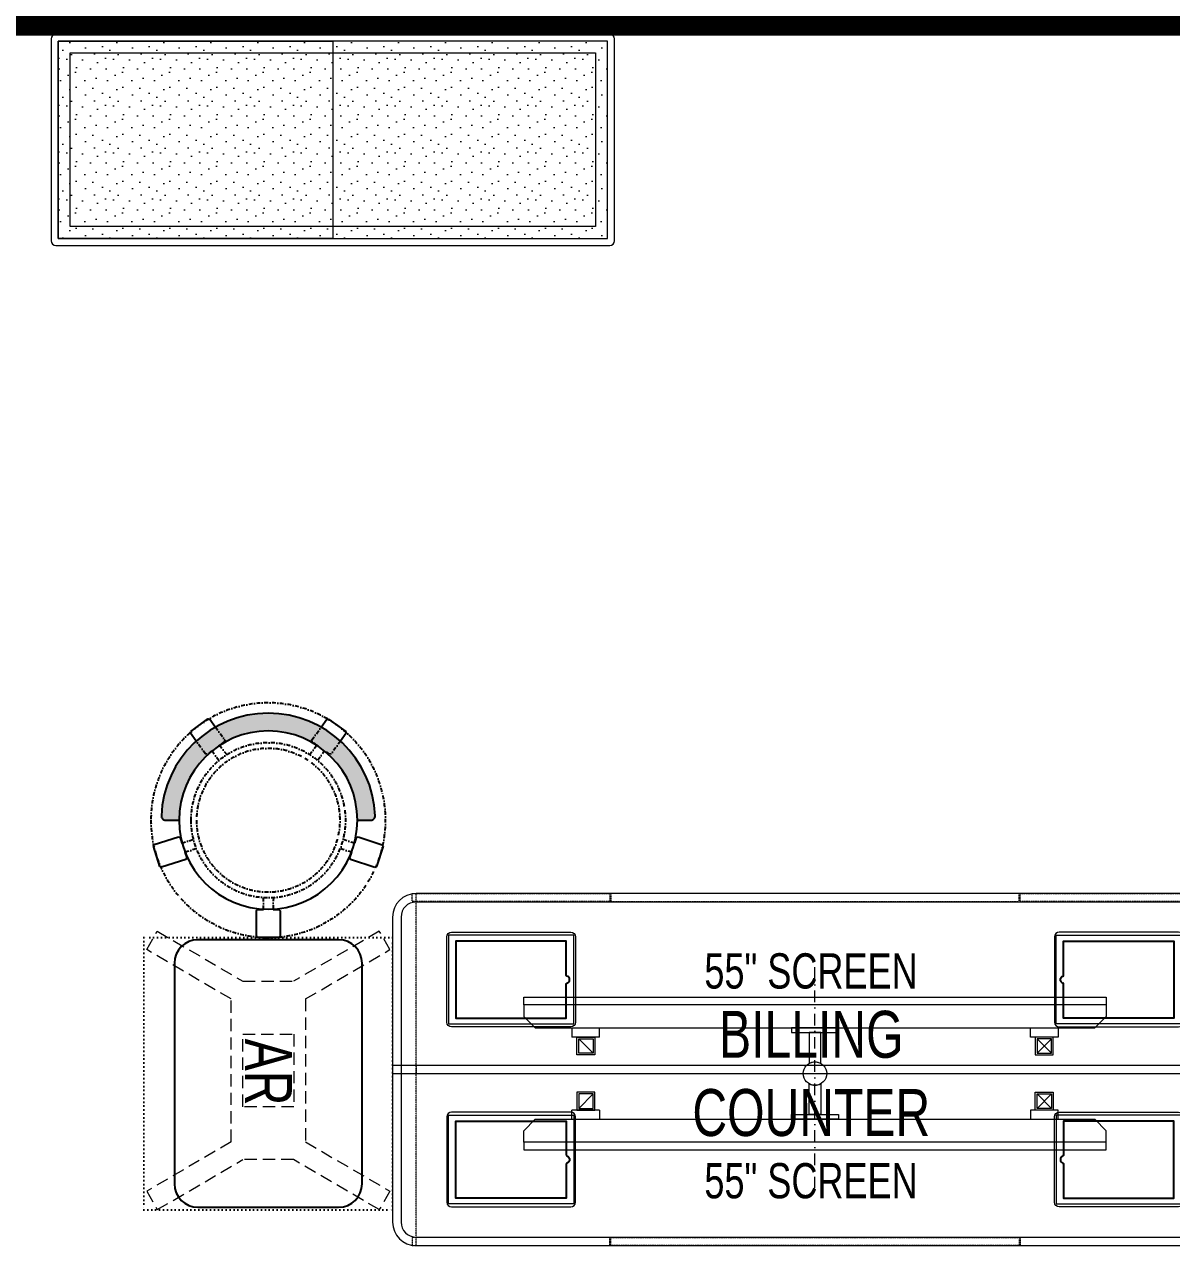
# Model space of a CAD drawing. Header units: feet. Extents: x 2148500 to 2159470, y -6063293 to -6042233.
# Drawn here: x 2152158 to 2154603, y -6054416 to -6051814 of the extents above; entities that cross this region are included whole.
import ezdxf

# ---------------------------------------------------------------- set-up
doc = ezdxf.new("R2010")
doc.units = ezdxf.units.FT
doc.header["$LTSCALE"] = 33
doc.header["$MEASUREMENT"] = 0
for name, pattern in [('ACAD_ISO03W100', [30, 12, -18]), ('DASHDOT2', [0.5, 0.25, -0.125, 0, -0.125]), ('DOT', [0.25, 0, -0.25]), ('HIDDEN2', [4.7624999999999975, 3.174999999999998, -1.587499999999999]), ('HIDDENX2', [0.75, 0.5, -0.25])]:
    doc.linetypes.add(name, pattern=pattern)
for name, color, linetype, lineweight in [('HATCH', 9, 'Continuous', 9), ('LENS-HATCH', 251, 'Continuous', 5), ('LENS-TEXT', 31, 'Continuous', 5), ('LK-EQPMT', 3, 'Continuous', 18), ('LK-FF&E FLOOR', 1, 'Continuous', 9), ('LK-FLUTTED FINISH', 20, 'Continuous', 30), ('LK-IT', 3, 'Continuous', 18), ('LN-ELEVATION-1', 81, 'Continuous', 25), ('LN-ELEVATION-2', 103, 'Continuous', 20), ('LN-ELEVATION-4', 145, 'Continuous', 13), ('LN-ELEVATION-5', 167, 'Continuous', 5)]:
    doc.layers.add(name, color=color, linetype=linetype, lineweight=lineweight)
doc.styles.add('LK TXT', font='GILC____.TTF', dxfattribs={"height": 100})

# ---------------------------------------------------------------- blocks, each defined once
blk = doc.blocks.new('I-PAD Frame')
at = {"color": 3, "linetype": 'Continuous'}
blk.add_lwpolyline([(357868.7410323084, -232321.1361381283), (358122.7410323085, -232321.1361381283, 0.4142135623713902), (358132.7410323086, -232311.1361381283), (358132.7410323086, -232129.1361381283, 0.4142135623713902), (358122.7410323085, -232119.1361381283), (357868.7410323084, -232119.1361381283, 0.4142135623713902), (357858.7410323085, -232129.1361381283), (357858.7410323085, -232311.1361381283, 0.4142135623713902)], format="xyb", close=True, dxfattribs=at)
at = {"color": 3, "linetype": 'Continuous', "lineweight": 25}
blk.add_lwpolyline([(358113.2410323085, -232229.6755301424), (358113.2410323085, -232302.1361381283), (357878.2410323086, -232302.1361381283), (357878.2410323086, -232138.1361381283), (358113.2410323085, -232138.1361381283), (358113.2410323085, -232210.5967461141, 0.3275382217372251), (358114.6410323081, -232212.5046245168, -0.733799385757267), (358114.6410323086, -232227.7676517396, 0.3275382217372252)], format="xyb", close=True, dxfattribs=at)
blk = doc.blocks.new('Billing Counter 1800')
at = {"color": 5, "linetype": 'HIDDENX2', "ltscale": 0.025}
for p, q in [((-849.9999978118577, -374.9978339364752), (-850.0000002956948, 375)), ((849.9999976539983, -374.9978339364752), (850.0000001378356, 375))]:
    blk.add_line(p, q, dxfattribs=at)
at = {"color": 0, "linetype": 'Continuous'}
for p, q in [((850, 375), (-850, 375)), ((900, -325), (900, 325)), ((-850, -375), (850, -375))]:
    blk.add_line(p, q, dxfattribs=at)
at = {"color": 2, "linetype": 'Continuous'}
blk.add_line((849, -375), (849.9999976539983, -374.9978339364752), dxfattribs=at)
at = {"color": 2, "linetype": 'HIDDENX2', "ltscale": 0.025}
for points in [[(-857.9999984272289, 375), (-437.4115580061916, 375), (-437.4115580851212, 358), (-857.9999985061586, 358)], [(435.3333326776046, 375), (-435.2551077436656, 375), (-435.2551076647359, 358), (435.3333327565342, 358)], [(437.3333327565342, 375), (857.9217731775715, 375), (857.9217730986419, 358), (437.3333326776046, 358)], [(-857.9999984272289, -375), (-437.4115580061916, -375), (-437.4115580851212, -358), (-857.9999985061586, -358)], [(435.3333326776046, -375), (-435.2551077436656, -375), (-435.2551076647359, -358), (435.3333327563014, -358)], [(437.3333327563013, -375), (857.9217731775715, -375), (857.9217730986419, -358), (437.3333326776046, -358)]]:
    blk.add_lwpolyline(points, close=True, dxfattribs=at)
at = {"color": 5, "linetype": 'Continuous'}
for points in [[(-780.9166655030566, 97.25000000000001), (-513.9166655030567, 97.25000000000001), (-513.9166655030567, 286.25), (-780.9166655030566, 286.25)], [(780.9166655030566, 97.25000000000001), (513.9166655030567, 97.25000000000001), (513.9166655030567, 286.25), (780.9166655030566, 286.25)], [(-780.9166655030566, -97.25000000000001), (-513.9166655030567, -97.25000000000001), (-513.9166655030567, -286.25), (-780.9166655030566, -286.25)], [(780.9166655030566, -97.25000000000001), (513.9166655030567, -97.25000000000001), (513.9166655030567, -286.25), (780.9166655030566, -286.25)]]:
    blk.add_lwpolyline(points, close=True, dxfattribs=at)
at = {"color": 5, "linetype": 'HIDDENX2', "ltscale": 0.025}
blk.add_lwpolyline([(850, 8.5), (-850, 8.5), (-850, -8.5), (850, -8.5)], close=True, dxfattribs=at)
at = {"color": 0, "linetype": 'Continuous'}
for centre, radius, start, end in [((-850, 325), 50.0000000000291, 90, 180), ((849.999999999767, 325), 50.00000000005822, 0, 90), ((849.999999999767, -325), 50.0000000000291, 270, 0)]:
    blk.add_arc(centre, radius, start, end, dxfattribs=at)
at = {"layer": 'LN-ELEVATION-2'}
blk.add_line((-900, 325), (-900, -325), dxfattribs=at)
for points in [[(850, 375), (-850, 375, 0.4142135623725836), (-900, 325), (-900, -325, 0.4142135623725836), (-850, -375), (850, -375, 0.4142135623725837), (900, -325), (900, 325, 0.4142135623725836)], [(850, 357), (-850, 357, 0.4142135623730951), (-882, 325), (-882, -325, 0.4142135623730951), (-850, -357), (850, -357, 0.4142135623730951), (882, -325), (882, 325, 0.4142135623730951)]]:
    blk.add_lwpolyline(points, format="xyb", close=True, dxfattribs=at)
blk.add_lwpolyline([(-900, -8.5), (900, -8.5), (900, 8.5), (-900, 8.5)], close=True, dxfattribs=at)
blk.add_arc((-850, -325), 50.00000000005822, 180, 270, dxfattribs=at)
at = {"color": 2, "linetype": 'Continuous', "xscale": -1, "rotation": 180}
blk.add_blockref('I-PAD Frame', (-358643.1576978308, -232028.3861380983), dxfattribs=at)
at = {"color": 2, "linetype": 'Continuous', "rotation": 180}
blk.add_blockref('I-PAD Frame', (358643.1576977922, -232028.3861381579), dxfattribs=at)
at = {"color": 2, "linetype": 'Continuous'}
blk.add_blockref('I-PAD Frame', (-358643.1576978113, 232028.3861381281), dxfattribs=at)
at = {"color": 2, "linetype": 'Continuous', "xscale": -1}
blk.add_blockref('I-PAD Frame', (358643.1576978117, 232028.3861381281), dxfattribs=at)
at = {"layer": 'LENS-TEXT', "color": 0, "linetype": 'Continuous', "ltscale": 3, "insert": (-7.865375894587486, -8.871815700083971), "char_height": 100, "attachment_point": 5, "style": 'LK TXT'}
blk.add_mtext_dynamic_manual_height_columns('BILLING COUNTER', width=353.0555573365615, gutter_width=0.5, heights=[0], dxfattribs=at)
blk = doc.blocks.new('55INCH')
at = {"layer": 'LK-EQPMT', "ltscale": 12}
for p, q in [((2111558.8162113, 1135690.450573809), (2111583.24744553, 1135690.450467438)), ((2111583.24744553, 1135690.450467438), (2111607.67857339, 1135666.019126837)), ((2111607.678786132, 1134473.881595297), (2111607.67857339, 1135666.019126837)), ((2111607.678233332, 1135587.915183341), (2111627.204219206, 1135587.915098327)), ((2111627.204219206, 1135587.915098327), (2111627.203964163, 1135529.337140705)), ((2111627.203964163, 1135529.337140705), (2111607.67797829, 1135529.337225719)), ((2111627.205367106, 1134610.5634114), (2111607.679381233, 1134610.563496414)), ((2111627.205367106, 1134610.5634114), (2111627.205112064, 1134551.985453778)), ((2111607.679126189, 1134551.985538793), (2111627.205112064, 1134551.985453778)), ((2111583.247445532, 1134449.450467438), (2111607.678786132, 1134473.881595297)), ((2111558.8162113, 1134449.45057381), (2111583.247445532, 1134449.450467438))]:
    blk.add_line(p, q, dxfattribs=at)
at = {"layer": 'LK-EQPMT'}
for p, q in [((2111661.614206139, 1135573.919317673), (2111631.027374502, 1135543.33275238)), ((2111661.614072967, 1135543.332619208), (2111631.027507674, 1135573.919450845)), ((2111661.615356252, 1134597.075782953), (2111631.028524615, 1134566.48921766))]:
    blk.add_line(p, q, dxfattribs=at)
at = {"layer": 'LK-EQPMT', "ltscale": 12}
blk.add_lwpolyline([(2111542.593620929, 1135690.450644441), (2111558.8162113, 1135690.450573809), (2111558.8162113, 1134449.45057381), (2111542.593620929, 1134449.450644441)], close=True, dxfattribs=at)
at = {"layer": 'LK-EQPMT'}
for points in [[(2111627.204187012, 1135577.742804799), (2111627.204020548, 1135539.509431718), (2111665.437393629, 1135539.509265254), (2111665.437560093, 1135577.742638335)], [(2111631.027507674, 1135573.919450845), (2111631.027374502, 1135543.33275238), (2111661.614072967, 1135543.332619208), (2111661.614206139, 1135573.919317673)], [(2111627.20517066, 1134562.665896998), (2111627.205337125, 1134600.89927008), (2111665.438710206, 1134600.899103615), (2111665.438543742, 1134562.665730534)], [(2111631.028524615, 1134566.48921766), (2111631.028657786, 1134597.075916125), (2111661.615356252, 1134597.075782953), (2111661.61522308, 1134566.489084489)]]:
    blk.add_lwpolyline(points, close=True, dxfattribs=at)
blk = doc.blocks.new('AR')
at = {"layer": 'LN-ELEVATION-2', "linetype": 'DOT', "lineweight": 25}
blk.add_lwpolyline([(0, 13.41378593863919), (530, 13.41378593863919), (530, 593.4137859386392), (0, 593.4137859386392)], close=True, dxfattribs=at)
at = {"layer": 'LN-ELEVATION-2', "lineweight": 25}
blk.add_lwpolyline([(465, 68.22063546301797), (465, 538.2206354630179, 0.4142135623730951), (415, 588.2206354630177), (115, 588.2206354630177, 0.4142135623730951), (65, 538.2206354630179), (65, 68.22063546301797, 0.4142135623730951), (115, 18.22063546301797), (415, 18.22063546301797, 0.4142135623730951)], format="xyb", close=True, dxfattribs=at)
at = {"layer": 'LN-ELEVATION-4', "linetype": 'HIDDEN2', "ltscale": 0.25}
for points in [[(185.8456009030342, 448.8780772723258), (5.888936847448348, 554.0078910568263), (28.48512306064368, 593.350836840691), (211.0874861851335, 486.6754184374586)], [(344.154399111867, 448.8780772762837), (524.1110631600021, 554.0078910947777), (501.5148769393563, 593.3508368753828), (318.9125138223171, 486.6754184374586)], [(211.0874861851335, 486.6754184376913), (318.9125138223171, 486.6754184376913)], [(185.8456009030342, 144.472759603057), (185.8456009030342, 448.8780772723258)], [(344.154399111867, 448.8780772762837), (344.154399111867, 144.4727595990989)], [(185.8456009030342, 144.472759603057), (5.888936847448348, 39.34294581855647), (28.48512306064368, 3.46917659e-08), (211.0874861851335, 106.6754184379242)], [(344.154399111867, 144.4727595990989), (524.1110631600021, 39.34294578060508), (501.5148769393563, 0), (318.9125138223171, 106.6754184379242)], [(318.9125138223171, 106.6754184376914), (211.0874861851335, 106.6754184376914)]]:
    blk.add_lwpolyline(points, dxfattribs=at)
blk.add_lwpolyline([(210.8456009030342, 373.9866790841333), (319.154399111867, 373.9866790841333), (319.154399111867, 219.3641577917151), (210.8456009030342, 219.3641577917151)], close=True, dxfattribs=at)
blk = doc.blocks.new('DR STOOL')
at = {"layer": 'HATCH'}
h = blk.add_hatch(dxfattribs=at)
h.set_pattern_fill('ANSI36', color=250, angle=-90.00000000000001)
h.set_pattern_definition([(315, (-227.8099174643867, 917.3997257252777), (6.173926083235043, -1.683798022700468), [7.9375, -1.587499999999999, 0, -1.587499999999999])])
edge = h.paths.add_edge_path()
edge.add_line((-190.0000000041909, 4.511094e-10), (-218.6899174675346, 4.511094e-10))
edge.add_arc((-218.6899174670689, 9.120000000388245), 9.119999999940092, 177.6119845363388, 269.9999999996136, ccw=False)
edge.add_arc((-1.8626451e-09, 3.565219e-10), 228.000000002257, 2.3880154632688004, 177.6119845367313, ccw=False)
edge.add_arc((218.6899174633436, 9.120000000497384), 9.120000000051716, -90.00000000034493, 2.3880154629299, ccw=False)
edge.add_line((218.6899174633436, 4.511094e-10), (190, 4.511094e-10))
edge.add_arc((-1.8626451e-09, 4.511094e-10), 190.000000001979, -1.27e-14, 180)
at = {"layer": 'LN-ELEVATION-1', "color": 1, "ltscale": 100}
for p, q in [((-128.6221585394814, 215.4841044476634), (-165.2704676063731, 189.0243927398114)), ((-124.7228340068832, 214.8545704018979), (-128.6221585394814, 215.4841044476634)), ((-112.6981821293011, 198.1996966340157), (-124.7228340068832, 214.8545704018979)), ((124.7553772013634, 214.9803744515593), (112.5488144652918, 198.2845540212292)), ((128.7014972954057, 215.5933048763618), (124.7553772013634, 214.9803744515593)), ((128.7014972954057, 215.5933048763618), (124.7553772013634, 214.9803744515593)), ((165.1911288509145, 188.915192311113), (128.7014972954057, 215.5933048763618)), ((165.1911288509145, 188.915192311113), (128.7014972954057, 215.5933048763618)), ((-165.2704676063731, 189.0243927398114), (-165.9069543029182, 185.0820035930228)), ((-165.9069543029182, 185.0820035930228), (-153.8003208162263, 168.3135803133482)), ((153.6734594982117, 168.4294150282658), (165.7973639420234, 185.0121775862135)), ((165.7973639420234, 185.0121775862135), (165.1911288509145, 188.915192311113)), ((165.7973639420234, 185.0121775862135), (165.1911288509145, 188.915192311113)), ((-191.2928382232785, -35.45407700946089), (-242.9550312487409, -52.24013893969095)), ((-187.9259491492994, -37.1695928365807), (-191.2928382232785, -35.45407700946089)), ((-184.1424400564283, -48.81403796559607), (-187.9259491492994, -37.1695928365807)), ((188.0651108901948, -36.96233201187715), (184.0504167033359, -49.19388854173303)), ((191.3981811110861, -35.27656588272658), (188.0651108901948, -36.96233201187715)), ((243.0100176925771, -52.21682526778022), (191.3981811110861, -35.27656588272658)), ((-242.9550312487409, -52.24013893969095), (-244.7482102331705, -55.75945052818861)), ((-244.7482102331705, -55.75945052818861), (-230.7800458371639, -98.74904560100549)), ((-173.8639617776498, -80.4479453730819), (-177.8421125086024, -68.2044548037811)), ((177.6922140880488, -68.56540505095472), (173.8739495249465, -80.1985000452405)), ((230.715890809428, -98.7280946081737), (244.8123673382215, -55.78040257930116)), ((244.8123673382215, -55.78040257930116), (243.0100176925771, -52.21682526778022)), ((-230.7800458371639, -98.74904560100549), (-227.2218665438704, -100.5620286722478)), ((-227.2218665438704, -100.5620286722478), (-175.5596735184081, -83.7759667420105)), ((-175.5596735184081, -83.7759667420105), (-173.8639617776498, -80.4479453730819)), ((173.8739495249465, -80.1985000452405), (175.5794035866856, -83.5704969359358)), ((175.5794035866856, -83.5704969359358), (227.1912401677109, -100.5107563209894)), ((227.1912401677109, -100.5107563209894), (230.715890809428, -98.7280946081737)), ((-22.72193054761737, -190.2142363802995), (-25.39390889601782, -192.886214728569)), ((-25.39390889601782, -192.886214728569), (-25.39390889601782, -247.2070584567482)), ((-10.47823652112856, -190.2142363802995), (-22.72193054761737, -190.2142363802995)), ((22.78362171910703, -190.2142363802995), (9.910054048988968, -190.2142363802995)), ((25.42475448176265, -192.8553691428751), (22.78362171910703, -190.2142363802995)), ((25.42475448176265, -247.1762128710543), (25.42475448176265, -192.8553691428751)), ((-25.39390889601782, -247.2070584567482), (-22.60096735274419, -250)), ((-22.60096735274419, -250), (22.60096735274419, -250)), ((22.60096735274419, -250), (25.42475448176265, -247.1762128710543))]:
    blk.add_line(p, q, dxfattribs=at)
at = {"layer": 'LN-ELEVATION-1', "linetype": 'DASHDOT2'}
for p, q in [((-92.92521573789418, 170.8129362839827), (-112.6981821293011, 198.1996966340157)), ((112.5488144652918, 198.2845540212292), (92.69529851106927, 171.1294289919315)), ((-153.8003208162263, 168.3135803133482), (-134.1093360339291, 141.0403694751003)), ((-103.4542870586738, 159.9154408004979), (-93.52748446213081, 167.0824927485227)), ((-88.15393704269081, 139.4771787207864), (-103.4542870586738, 159.9154408004979)), ((-93.52748446213081, 167.0824927485227), (-92.92521573789418, 170.8129362839827)), ((103.6608748426661, 159.8406005539291), (88.19885099539533, 139.4487815762331)), ((92.69529851106927, 171.1294289919315), (93.26858203159645, 167.4385604566923)), ((93.26858203159645, 167.4385604566923), (103.6608748426661, 159.8406005539291)), ((133.7372852512635, 141.1612321265929), (153.6734594982117, 168.4294150282658)), ((-134.1093360339291, 141.0403694751003), (-130.4219571123831, 140.4450534014686)), ((-130.4219571123831, 140.4450534014686), (-119.9844727469608, 147.9808124662595)), ((-119.9844727469608, 147.9808124662595), (-105.3687285655178, 126.9741353208374)), ((105.4096150295809, 126.94019481352), (120.1194891873747, 147.8074627162714)), ((120.1194891873747, 147.8074627162714), (130.0033113472163, 140.5812532722048)), ((130.0033113472163, 140.5812532722048), (133.7372852512635, 141.1612321265929)), ((-159.954806596972, -40.49024384317454), (-184.1424400564283, -48.81403796559607)), ((184.0504167033359, -49.19388854173303), (159.8786162491887, -40.79004861696012)), ((-177.8421125086024, -68.2044548037811), (-153.4148110738024, -60.73628028803068)), ((153.3006618716754, -61.02382378749462), (177.6922140880488, -68.56540505095472)), ((-10.92024635523557, -164.6382343793375), (-10.47823652112856, -190.2142363802995)), ((9.910054048988968, -190.2142363802995), (10.35584833659231, -164.674698740353))]:
    blk.add_line(p, q, dxfattribs=at)
at = {"layer": 'LN-ELEVATION-1', "color": 1, "ltscale": 100}
blk.add_lwpolyline([(-190.0000000023283, 0), (-218.6899174656719, 0, -0.4264743413925903), (-227.8019973598421, 9.5, -0.959166304662544), (227.8019973593764, 9.5, -0.4264743413925903), (218.6899174647406, 0), (190.0000000013969, 0)], format="xyb", dxfattribs=at)
at = {"layer": 'LN-ELEVATION-1', "linetype": 'DASHDOT2'}
for radius in [250, 165, 153]:
    blk.add_circle((0, 0), radius, dxfattribs=at)
at = {"layer": 'LN-ELEVATION-1', "color": 1, "ltscale": 100}
blk.add_circle((0, 0), 190, dxfattribs=at)
blk = doc.blocks.new('2 seater bench')
at = {"layer": 'LENS-HATCH', "lineweight": 0}
h = blk.add_hatch(dxfattribs=at)
h.set_pattern_fill('STIP1', color=177, scale=100, angle=269.9999999999999, pattern_type=2)
h.set_pattern_definition([(270, (6617251.078707985, -170421.6063060569), (100, -1.516e-13), [0, -100]), (270, (6617235.078707984, -170433.6063060569), (100, -1.516e-13), [0, -100]), (270, (6617211.078707985, -170428.6063060569), (100, -1.516e-13), [0, -100]), (270, (6617188.078707985, -170463.6063060569), (100, -1.516e-13), [0, -100]), (270, (6617224.078707985, -170460.6063060569), (100, -1.516e-13), [0, -100]), (270, (6617248.078707985, -170487.6063060569), (100, -1.516e-13), [0, -100]), (270, (6617255.078707985, -170452.6063060569), (100, -1.516e-13), [0, -100]), (270, (6617214.078707985, -170494.6063060569), (100, -1.516e-13), [0, -100]), (270, (6617182.078707985, -170489.6063060569), (100, -1.516e-13), [0, -100]), (270, (6617167.078707985, -170415.6063060568), (100, -1.516e-13), [0, -100]), (270, (6617187.078707985, -170433.6063060569), (100, -1.516e-13), [0, -100]), (270, (6617168.078707984, -170447.6063060569), (100, -1.516e-13), [0, -100]), (270, (6617232.078707985, -170508.6063060569), (100, -1.516e-13), [0, -100]), (270, (6617207.078707984, -170476.6063060568), (100, -1.516e-13), [0, -100]), (270, (6617240.078707984, -170468.6063060569), (100, -1.516e-13), [0, -100]), (270, (6617231.078707984, -170485.6063060569), (100, -1.516e-13), [0, -100]), (270, (6617204.078707985, -170449.6063060568), (100, -1.516e-13), [0, -100]), (270, (6617258.078707984, -170477.6063060569), (100, -1.516e-13), [0, -100]), (270, (6617199.078707984, -170508.6063060569), (100, -1.516e-13), [0, -100]), (270, (6617169.078707985, -170505.6063060569), (100, -1.516e-13), [0, -100])])
h.paths.add_polyline_path([(585, 210), (0, 210), (0, -210), (585, -210)])
h.paths.add_polyline_path([(0, 245), (0, -210)])
h.paths.add_polyline_path([(-585, 210), (0, 210), (0, -210), (-585, -210)])
at = {"layer": 'LN-ELEVATION-2', "ltscale": 0.5}
for points in [[(-585, 210), (0, 210), (0, -210), (-585, -210)], [(585.0000000009313, 210), (0, 210), (0, -210), (585.0000000009313, -210)]]:
    blk.add_lwpolyline(points, close=True, dxfattribs=at)
at = {"layer": 'LN-ELEVATION-5', "ltscale": 0.5}
blk.add_lwpolyline([(590, 225), (-590, 225, 0.4142135623730951), (-600, 215), (-600, -215, 0.4142135623730951), (-590, -225), (590, -225, 0.4142135623730951), (600, -215), (600, 215, 0.4142135623730951)], format="xyb", close=True, dxfattribs=at)
blk.add_lwpolyline([(585, 210), (-585, 210), (-585, -210), (585, -210)], close=True, dxfattribs=at)
at = {"layer": 'LN-ELEVATION-5', "linetype": 'HIDDEN2', "ltscale": 11}
blk.add_lwpolyline([(-560, 185), (560.0000000009313, 185), (560.0000000009313, -185), (-560, -185)], close=True, dxfattribs=at)

msp = doc.modelspace()

# ---------------------------------------------------------------- linework, layer by layer
at = {"layer": 'LK-FLUTTED FINISH', "linetype": 'ACAD_ISO03W100', "ltscale": 0.05, "const_width": 50}
msp.add_lwpolyline([(2155879.763294242, -6051812.90324188), (2151709.763294241, -6051812.90324188)], dxfattribs=at)
at = {"layer": 'LK-IT', "color": 1, "linetype": 'DASHDOT2', "ltscale": 3}
msp.add_line((2153842.628670136, -6054293.783853287), (2153842.628670136, -6053804.76687637), dxfattribs=at)
at = {"layer": 'LK-IT'}
for points in [[(2153892.628670136, -6053951.860421428), (2153792.628670136, -6053951.860421428), (2153792.628670136, -6053961.860421428), (2153892.628670136, -6053961.860421428)], [(2153892.628670136, -6054146.690308226), (2153792.628670136, -6054146.690308226), (2153792.628670136, -6054136.690308227), (2153892.628670136, -6054136.690308227)]]:
    msp.add_lwpolyline(points, close=True, dxfattribs=at)
for points in [[(2153855.128670136, -6054027.624729732), (2153855.128670136, -6053961.860421428), (2153830.128670136, -6053961.860421428), (2153830.128670136, -6054027.624729732, -0.26794919244356), (2153855.128670136, -6054027.624729732, 0.9999999999999998)], [(2153855.128670136, -6054070.925999923), (2153855.128670136, -6054136.690308227), (2153830.128670136, -6054136.690308227), (2153830.128670136, -6054070.925999923, 0.26794919244356), (2153855.128670136, -6054070.925999923, -0.9999999999999998)]]:
    msp.add_lwpolyline(points, format="xyb", dxfattribs=at)
at = {"layer": 'LK-IT', "color": 1}
msp.add_circle((2153842.628670136, -6054049.275364827), 25, dxfattribs=at)

# ---------------------------------------------------------------- block references
at = {"layer": 'LK-FF&E FLOOR'}
for name, p in [('2 seater bench', (2152815.320281355, -6052059.572870251)), ('Billing Counter 1800', (2153842.628670136, -6054040.775364827))]:
    msp.add_blockref(name, p, dxfattribs=at)
at = {"layer": 'LK-FF&E FLOOR', "xscale": -1}
msp.add_blockref('DR STOOL', (2152677.70689507, -6053509.275364829), dxfattribs=at)
at = {"layer": 'LK-FF&E FLOOR', "rotation": 180}
msp.add_blockref('AR', (2152942.70689507, -6053745.86157889), dxfattribs=at)
at = {"layer": 'LK-IT', "rotation": 270}
msp.add_blockref('55INCH', (1018772.678025695, -3942344.181743897), dxfattribs=at)
at = {"layer": 'LK-IT', "xscale": -1, "rotation": 270}
msp.add_blockref('55INCH', (1018772.678025695, -8165754.368985751), dxfattribs=at)

# ---------------------------------------------------------------- texts
at = {"layer": 'LENS-TEXT', "color": 0, "linetype": 'Continuous', "ltscale": 3, "char_height": 75, "width": 783.9636358173434, "attachment_point": 5, "style": 'LK TXT'}
for insert in [(2153834.166326645, -6053831.059305353), (2153834.166326645, -6054278.059305353)]:
    msp.add_mtext('\\pt225;55" SCREEN', dxfattribs=dict(at, insert=insert))
at = {"layer": 'LENS-TEXT', "color": 0, "linetype": 'Continuous', "ltscale": 3, "insert": (2152678.167699273, -6054046.078436303), "char_height": 100, "attachment_point": 5, "rotation": 270, "style": 'LK TXT'}
msp.add_mtext_dynamic_manual_height_columns('AR', width=237.4408088319178, gutter_width=12.5, heights=[0], dxfattribs=at)

doc.saveas('drawing.dxf')
